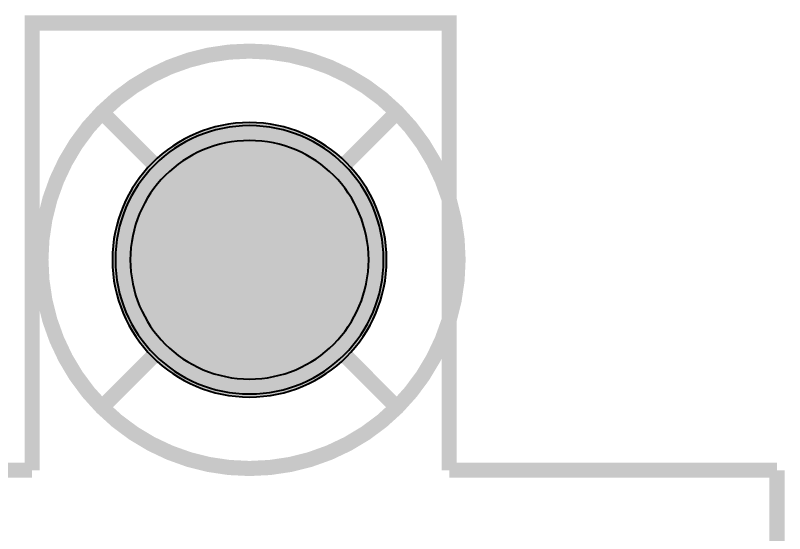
# Model space of a CAD drawing. Header units: millimetres. Extents: x -0.1 to 51.1, y -7.6 to 37.6.
# Drawn here: x 37.22 to 50.13, y 28.94 to 37.63 of the extents above; entities that cross this region are included whole.
import ezdxf

# ---------------------------------------------------------------- set-up
doc = ezdxf.new("R2010")
doc.units = ezdxf.units.MM
doc.header["$MEASUREMENT"] = 0
for name, color, linetype, true_color in [('Board-Outline-Layer', 7, 'Continuous', 0xff00ff), ('Bottom-Layer', 7, 'Continuous', 0x0000ff), ('Bottom-Paste-Mask-Layer', 7, 'Continuous', 0x800000), ('Bottom-Solder-Mask-Layer', 7, 'Continuous', 0xaa00ff), ('Hole-Layer', 7, 'Continuous', 0x222222), ('Multi-Layer', 7, 'Continuous', 0xc0c0c0), ('Top-Layer', 7, 'Continuous', 0xff0000), ('Top-Paste-Mask-Layer', 7, 'Continuous', 0x808080), ('Top-Silkscreen-Layer', 7, 'Continuous', 0xffcc00), ('Top-Solder-Mask-Layer', 7, 'Continuous', 0x800080)]:
    doc.layers.add(name, color=color, linetype=linetype, true_color=true_color)

msp = doc.modelspace()

# ---------------------------------------------------------------- hatches: boundary and pattern name
at = {"layer": 'Bottom-Layer'}
msp.add_hatch(color=256, dxfattribs=at).paths.add_polyline_path([(38.898, 33.528, 1), (43.398, 33.528, 1)])
at = {"layer": 'Bottom-Paste-Mask-Layer'}
msp.add_hatch(color=256, dxfattribs=at).paths.add_polyline_path([(38.898, 33.528, 1), (43.398, 33.528, 1)])
at = {"layer": 'Bottom-Solder-Mask-Layer'}
msp.add_hatch(color=256, dxfattribs=at).paths.add_polyline_path([(38.847, 33.528, 1), (43.449, 33.528, 1)])
at = {"layer": 'Hole-Layer'}
msp.add_hatch(color=256, dxfattribs=at).paths.add_polyline_path([(39.148, 33.528, 1), (43.148, 33.528, 1)])
at = {"layer": 'Multi-Layer'}
msp.add_hatch(color=256, dxfattribs=at).paths.add_polyline_path([(38.898, 33.528, 1), (43.398, 33.528, 1)])
msp.add_hatch(color=256, dxfattribs=at).paths.add_polyline_path([(38.898, 33.528, 1), (43.398, 33.528, 1)])
msp.add_hatch(color=256, dxfattribs=at).paths.add_polyline_path([(38.898, 33.528, 1), (43.398, 33.528, 1)])
at = {"layer": 'Top-Layer'}
msp.add_hatch(color=256, dxfattribs=at).paths.add_polyline_path([(38.898, 33.528, 1), (43.398, 33.528, 1)])
at = {"layer": 'Top-Paste-Mask-Layer'}
msp.add_hatch(color=256, dxfattribs=at).paths.add_polyline_path([(38.898, 33.528, 1), (43.398, 33.528, 1)])
at = {"layer": 'Top-Solder-Mask-Layer'}
msp.add_hatch(color=256, dxfattribs=at).paths.add_polyline_path([(38.847, 33.528, 1), (43.449, 33.528, 1)])

# ---------------------------------------------------------------- linework, layer by layer
at = {"layer": 'Board-Outline-Layer', "const_width": 0.254}
for points in [[(37.5, 30), (37.5, 37.5), (44.5, 37.5), (44.5, 30)], [(37.5, 30), (0, 30)], [(50, 30), (44.5, 30)], [(50, 0), (50, 30)]]:
    msp.add_lwpolyline(points, dxfattribs=at)
at = {"layer": 'Bottom-Layer'}
msp.add_lwpolyline([(38.898, 33.528, 1), (43.398, 33.528, 1)], format="xyb", close=True, dxfattribs=at)
at = {"layer": 'Bottom-Paste-Mask-Layer'}
msp.add_lwpolyline([(38.898, 33.528, 1), (43.398, 33.528, 1)], format="xyb", close=True, dxfattribs=at)
at = {"layer": 'Bottom-Solder-Mask-Layer'}
msp.add_lwpolyline([(38.847, 33.528, 1), (43.449, 33.528), (43.449, 33.528, 1), (38.847, 33.528)], format="xyb", dxfattribs=at)
at = {"layer": 'Hole-Layer'}
msp.add_lwpolyline([(39.148, 33.528, 1), (43.148, 33.528), (43.148, 33.528, 1), (39.148, 33.528)], format="xyb", dxfattribs=at)
at = {"layer": 'Multi-Layer'}
msp.add_lwpolyline([(38.898, 33.528, 1), (43.398, 33.528, 1)], format="xyb", close=True, dxfattribs=at)
msp.add_lwpolyline([(38.898, 33.528, 1), (43.398, 33.528, 1)], format="xyb", close=True, dxfattribs=at)
msp.add_lwpolyline([(38.898, 33.528, 1), (43.398, 33.528, 1)], format="xyb", close=True, dxfattribs=at)
at = {"layer": 'Top-Layer'}
msp.add_lwpolyline([(38.898, 33.528, 1), (43.398, 33.528, 1)], format="xyb", close=True, dxfattribs=at)
at = {"layer": 'Top-Paste-Mask-Layer'}
msp.add_lwpolyline([(38.898, 33.528, 1), (43.398, 33.528, 1)], format="xyb", close=True, dxfattribs=at)
at = {"layer": 'Top-Silkscreen-Layer', "const_width": 0.254}
msp.add_lwpolyline([(37.648, 33.528, 1), (44.648, 33.528, 1)], format="xyb", close=True, dxfattribs=at)
msp.add_lwpolyline([(37.648, 33.528, 1), (44.648, 33.528, 1)], format="xyb", close=True, dxfattribs=at)
for points in [[(38.674, 36.002), (39.751, 34.925)], [(38.674, 36.002), (39.751, 34.925)], [(43.622, 36.002), (42.545, 34.925)], [(43.622, 36.002), (42.545, 34.925)], [(39.751, 32.131), (38.674, 31.054)], [(39.751, 32.131), (38.674, 31.054)], [(42.545, 32.131), (43.622, 31.054)], [(42.545, 32.131), (43.622, 31.054)]]:
    msp.add_lwpolyline(points, dxfattribs=at)
at = {"layer": 'Top-Solder-Mask-Layer'}
msp.add_lwpolyline([(38.847, 33.528, 1), (43.449, 33.528), (43.449, 33.528, 1), (38.847, 33.528)], format="xyb", dxfattribs=at)

doc.saveas('drawing.dxf')
